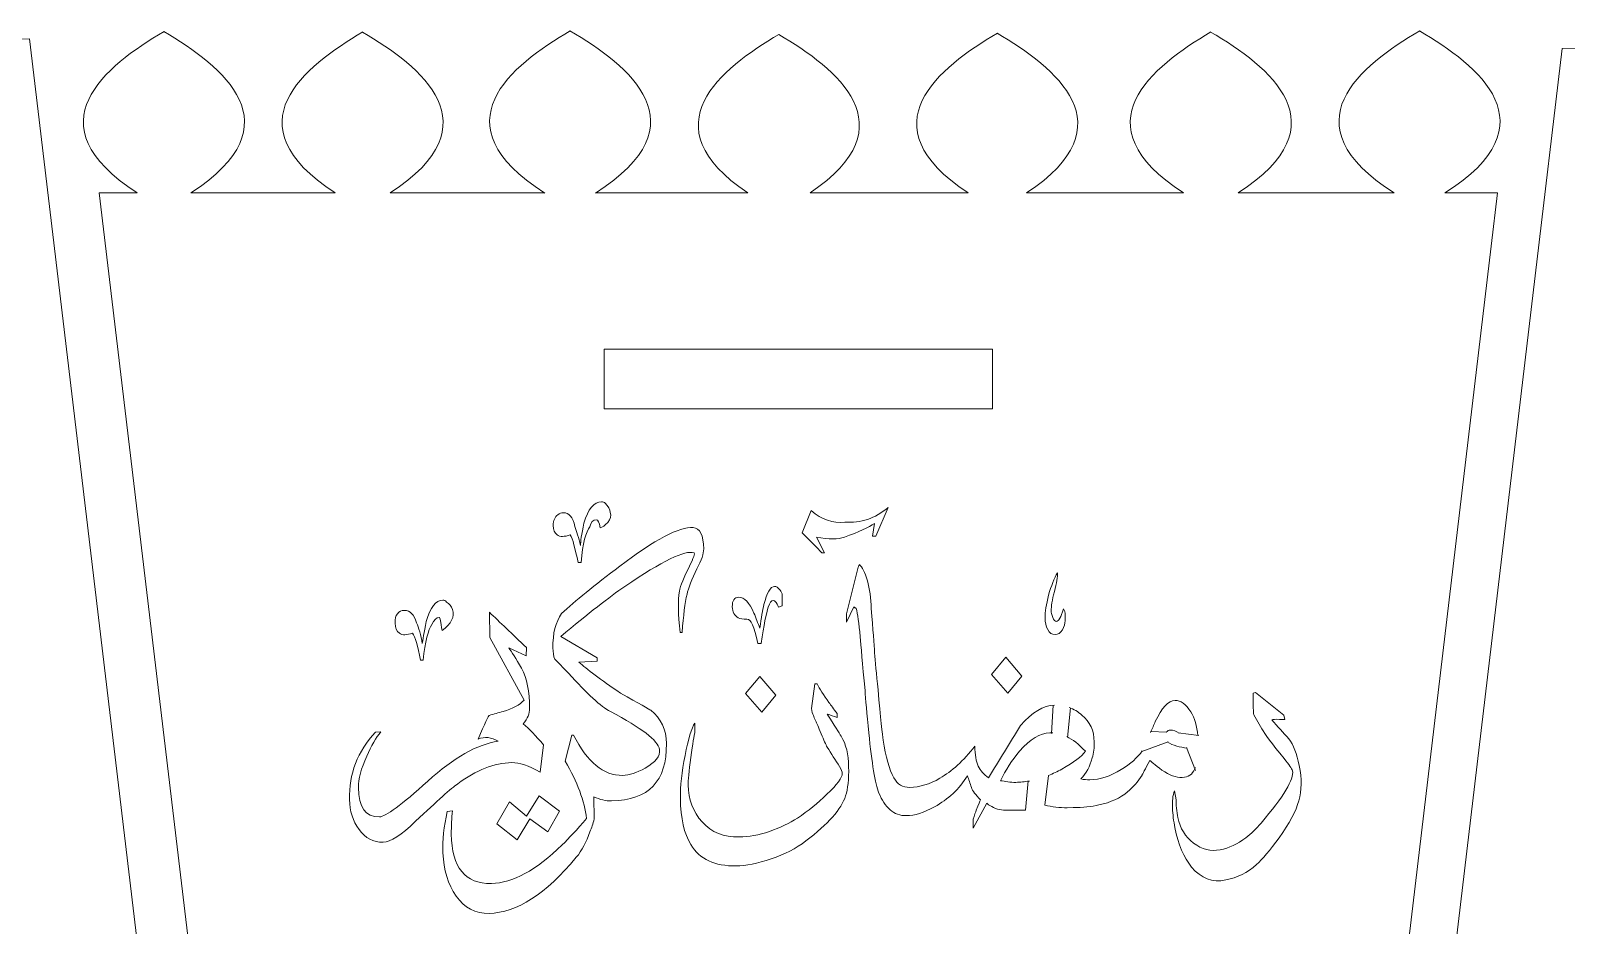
# Model space of a CAD drawing. Header units: millimetres. Extents: x -604 to -211, y 144 to 400.
# Drawn here: x -496.4 to -427, y 359.6 to 400 of the extents above; entities that cross this region are included whole.
import ezdxf

# ---------------------------------------------------------------- set-up
doc = ezdxf.new("R2010")
doc.units = ezdxf.units.MM
doc.header["$MEASUREMENT"] = 0
doc.layers.add('Layer 1', color=7, linetype='Continuous')

msp = doc.modelspace()

# ---------------------------------------------------------------- linework, layer by layer
at = {"layer": 'Layer 1', "color": 242, "lineweight": 20}
msp.add_lwpolyline([(-470.4919, 382.8824), (-452.9591, 382.8824), (-452.9591, 385.5824), (-470.4919, 385.5824), (-470.4919, 382.8824)], close=True, dxfattribs=at)
for points in [[(-533.2697, 399.5509), (-533.2697, 399.5509), (-496.4385, 399.5871), (-496.4385, 399.5871), (-496.4385, 399.5871), (-496.4385, 399.5871), (-483.256, 288.986), (-483.256, 288.986), (-483.256, 288.986), (-483.256, 288.986), (-484.9647, 288.9863), (-484.9647, 288.9863)], [(-427.2295, 399.1637), (-427.2295, 399.1637), (-390.3983, 399.1999), (-390.3983, 399.1999), (-390.3983, 399.1999), (-390.3983, 399.1999), (-377.2158, 288.5988), (-377.2158, 288.5988), (-377.2158, 288.5988), (-377.2158, 288.5988), (-378.9245, 288.5991), (-378.9245, 288.5991)], [(-443.278, 282.0771), (-443.278, 282.0771), (-480.1092, 282.0409), (-480.1092, 282.0409), (-480.1092, 282.0409), (-480.1092, 282.0409), (-493.2917, 392.642), (-493.2917, 392.642), (-493.2917, 392.642), (-493.2917, 392.642), (-491.583, 392.6417), (-491.583, 392.6417)]]:
    msp.add_open_spline(points, degree=3, knots=[0, 0, 0, 0, 0.25, 0.25, 0.25, 0.25, 0.5, 0.5, 0.5, 0.5, 1, 1, 1, 1], dxfattribs=at)
at = {"layer": 'Layer 1', "color": 242, "lineweight": 9}
for points in [[(-490.3643, 399.9273), (-493.0234, 398.3653), (-496.3799, 395.7294), (-491.583, 392.6417)], [(-490.378, 399.9239), (-487.7197, 398.3624), (-484.3647, 395.7278), (-489.1547, 392.6413)], [(-481.3939, 399.9034), (-484.0466, 398.3452), (-487.3934, 395.7182), (-482.6471, 392.6401)], [(-481.4076, 399.9), (-478.7556, 398.3422), (-475.4103, 395.7165), (-480.15, 392.6396)], [(-472.024, 399.9587), (-474.6959, 398.3892), (-478.072, 395.7355), (-473.1733, 392.6287)], [(-472.0378, 399.9553), (-469.3667, 398.3863), (-465.9921, 395.7339), (-470.8838, 392.6283)], [(-462.5994, 399.795), (-465.222, 398.2545), (-468.523, 395.6694), (-464.0116, 392.6366)], [(-462.6132, 399.7916), (-459.9914, 398.2516), (-456.6919, 395.6676), (-461.1967, 392.636)], [(-452.7365, 399.8504), (-455.3755, 398.3002), (-458.7014, 395.6924), (-454.0627, 392.6348)], [(-452.7503, 399.847), (-450.112, 398.2973), (-446.7875, 395.6906), (-451.4197, 392.6343)], [(-443.0927, 399.9058), (-445.7482, 398.3459), (-449.0991, 395.7151), (-444.3312, 392.6329)], [(-443.1064, 399.9023), (-440.4517, 398.343), (-437.1022, 395.7134), (-441.8634, 392.6324)], [(-433.668, 399.9612), (-436.3399, 398.3917), (-439.716, 395.738), (-434.8173, 392.6312)], [(-433.6818, 399.9577), (-431.0108, 398.3888), (-427.6361, 395.7364), (-432.5278, 392.6308)], [(-450.2193, 369.4937), (-450.2193, 369.4937), (-450.2866, 368.2145), (-450.2866, 368.2145)], [(-449.4418, 369.3695), (-449.4418, 369.3695), (-449.5674, 368.037), (-449.5674, 368.037)], [(-445.0871, 368.2833), (-445.0871, 368.2833), (-445.8198, 368.3116), (-445.8198, 368.3116)], [(-444.5672, 368.2387), (-444.5672, 368.2387), (-443.6415, 368.1288), (-443.6415, 368.1288)], [(-446.2186, 367.4075), (-446.2186, 367.4075), (-445.0309, 367.8353), (-445.0309, 367.8353)], [(-445.0772, 367.8403), (-444.7988, 367.6546), (-444.4974, 367.6077), (-444.1635, 367.546)], [(-444.2021, 367.5774), (-444.2021, 367.5774), (-443.7855, 366.5429), (-443.7855, 366.5429)], [(-450.4334, 366.3202), (-450.4334, 366.3202), (-450.5902, 364.9741), (-450.5902, 364.9741)], [(-451.3505, 366.0732), (-451.3505, 366.0732), (-451.474, 364.7563), (-451.474, 364.7563)]]:
    msp.add_open_spline(points, degree=3, dxfattribs=at)
at = {"layer": 'Layer 1', "color": 242, "lineweight": 20}
for points in [[(-440.3539, 288.6104), (-440.3539, 288.6104), (-427.2295, 399.1637), (-427.2295, 399.1637)], [(-489.1547, 392.6413), (-489.1547, 392.6413), (-482.6471, 392.6401), (-482.6471, 392.6401)], [(-480.15, 392.6396), (-480.15, 392.6396), (-473.1884, 392.6382), (-473.1884, 392.6382)], [(-470.8688, 392.6378), (-470.8688, 392.6378), (-464.0116, 392.6366), (-464.0116, 392.6366)], [(-461.1967, 392.636), (-461.1967, 392.636), (-454.0627, 392.6348), (-454.0627, 392.6348)], [(-451.4197, 392.6343), (-451.4197, 392.6343), (-444.3312, 392.6329), (-444.3312, 392.6329)], [(-430.1536, 392.6304), (-430.1536, 392.6304), (-443.278, 282.0771), (-443.278, 282.0771)], [(-441.8634, 392.6325), (-441.8634, 392.6325), (-434.8173, 392.6312), (-434.8173, 392.6312)], [(-432.5278, 392.6308), (-432.5278, 392.6308), (-430.1536, 392.6303), (-430.1536, 392.6303)]]:
    msp.add_open_spline(points, degree=3, dxfattribs=at)
at = {"layer": 'Layer 1', "color": 242, "lineweight": 9}
for points, knots in [([(-470.2191, 378.1989), (-470.1683, 378.047), (-470.207, 377.8984), (-470.3349, 377.7531), (-470.3349, 377.7531), (-470.4628, 377.6076), (-470.5754, 377.5246), (-470.6725, 377.5038), (-470.6725, 377.5038), (-470.7084, 377.7513), (-470.767, 377.8743), (-470.8482, 377.8729), (-470.8482, 377.8729), (-470.9943, 377.8704), (-471.0903, 377.7636), (-471.1361, 377.5529), (-471.1361, 377.5529), (-471.3281, 377.3396), (-471.4588, 376.8029), (-471.5283, 375.9428), (-471.5283, 375.9428), (-471.5283, 375.9428), (-471.6744, 375.9402), (-471.6744, 375.9402), (-471.6744, 375.9402), (-471.7971, 376.587), (-471.9164, 377.0048), (-472.0327, 377.1937), (-472.0327, 377.1937), (-472.2912, 377.0938), (-472.486, 377.0904), (-472.6173, 377.1834), (-472.6173, 377.1834), (-472.7323, 377.277), (-472.7911, 377.4191), (-472.7936, 377.61), (-472.7936, 377.61), (-472.7969, 377.8389), (-472.726, 378.0024), (-472.5811, 378.1004), (-472.5811, 378.1004), (-472.5007, 378.1591), (-472.42, 378.1891), (-472.3387, 378.1905), (-472.3387, 378.1905), (-472.0788, 378.1951), (-471.9056, 377.9881), (-471.8186, 377.5697), (-471.8186, 377.5697), (-471.7343, 377.3421), (-471.6491, 377.0573), (-471.5631, 376.7152), (-471.5631, 376.7152), (-471.5653, 376.8678), (-471.5131, 377.2028), (-471.4065, 377.72), (-471.4065, 377.72), (-471.2202, 378.3532), (-470.9566, 378.6726), (-470.6155, 378.6787), (-470.6155, 378.6787), (-470.5505, 378.6798), (-470.4934, 378.6616), (-470.4443, 378.6244), (-470.4443, 378.6244), (-470.3123, 378.474), (-470.2373, 378.3321), (-470.2191, 378.1989)], [0, 0, 0, 0, 0.0555556, 0.0555556, 0.0555556, 0.0555556, 0.1111111, 0.1111111, 0.1111111, 0.1111111, 0.1666667, 0.1666667, 0.1666667, 0.1666667, 0.2222222, 0.2222222, 0.2222222, 0.2222222, 0.2777778, 0.2777778, 0.2777778, 0.2777778, 0.3333333, 0.3333333, 0.3333333, 0.3333333, 0.3888889, 0.3888889, 0.3888889, 0.3888889, 0.4444444, 0.4444444, 0.4444444, 0.4444444, 0.5, 0.5, 0.5, 0.5, 0.5555556, 0.5555556, 0.5555556, 0.5555556, 0.6111111, 0.6111111, 0.6111111, 0.6111111, 0.6666667, 0.6666667, 0.6666667, 0.6666667, 0.7222222, 0.7222222, 0.7222222, 0.7222222, 0.7777778, 0.7777778, 0.7777778, 0.7777778, 0.8333333, 0.8333333, 0.8333333, 0.8333333, 0.8888889, 0.8888889, 0.8888889, 0.8888889, 1, 1, 1, 1]), ([(-457.6656, 378.4312), (-457.6656, 378.4312), (-458.2326, 377.1329), (-458.2326, 377.1329), (-458.2326, 377.1329), (-458.2326, 377.1329), (-458.3787, 377.1303), (-458.3787, 377.1303), (-458.3787, 377.1303), (-458.3787, 377.1303), (-458.2892, 377.7045), (-458.2892, 377.7045), (-458.2892, 377.7045), (-458.5466, 377.5282), (-458.9985, 377.32), (-459.645, 377.0797), (-459.645, 377.0797), (-459.9197, 376.9795), (-460.3421, 376.9816), (-460.9119, 377.0862), (-460.9119, 377.0862), (-460.9119, 377.0862), (-460.5369, 376.3769), (-460.5369, 376.3769), (-460.5369, 376.3769), (-460.5369, 376.3769), (-460.6586, 376.3749), (-460.6586, 376.3749), (-460.6586, 376.3749), (-460.7246, 376.45), (-461.021, 376.7502), (-461.548, 377.2755), (-461.548, 377.2755), (-461.548, 377.2755), (-461.1477, 378.2845), (-461.1477, 378.2845), (-461.1477, 378.2845), (-460.671, 377.8729), (-460.1652, 377.7005), (-459.63, 377.767), (-459.63, 377.767), (-458.9145, 377.7031), (-458.2597, 377.9245), (-457.6656, 378.4312)], [0, 0, 0, 0, 0.0833333, 0.0833333, 0.0833333, 0.0833333, 0.1666667, 0.1666667, 0.1666667, 0.1666667, 0.25, 0.25, 0.25, 0.25, 0.3333333, 0.3333333, 0.3333333, 0.3333333, 0.4166667, 0.4166667, 0.4166667, 0.4166667, 0.5, 0.5, 0.5, 0.5, 0.5833333, 0.5833333, 0.5833333, 0.5833333, 0.6666667, 0.6666667, 0.6666667, 0.6666667, 0.75, 0.75, 0.75, 0.75, 0.8333333, 0.8333333, 0.8333333, 0.8333333, 1, 1, 1, 1]), ([(-465.9992, 376.5521), (-465.9963, 376.3421), (-466.0978, 376.0445), (-466.3037, 375.6592), (-466.3037, 375.6592), (-466.5408, 375.1778), (-466.6899, 374.7935), (-466.7508, 374.5061), (-466.7508, 374.5061), (-466.843, 374.1227), (-466.9164, 373.5488), (-466.971, 372.7844), (-466.971, 372.7844), (-466.971, 372.7844), (-467.0684, 372.7827), (-467.0684, 372.7827), (-467.0684, 372.7827), (-467.1607, 373.6018), (-467.1693, 374.222), (-467.0939, 374.6432), (-467.0939, 374.6432), (-467.0485, 374.8922), (-466.8993, 375.267), (-466.6462, 375.7677), (-466.6462, 375.7677), (-466.4566, 376.1528), (-466.3863, 376.3544), (-466.4352, 376.3726), (-466.4352, 376.3726), (-466.8271, 376.5185), (-467.8679, 376.0136), (-469.5575, 374.8579), (-469.5575, 374.8579), (-470.2496, 374.3878), (-471.2137, 373.6362), (-472.4503, 372.6029), (-472.4503, 372.6029), (-472.4503, 372.6029), (-470.8046, 371.6296), (-470.8046, 371.6296), (-470.8046, 371.6296), (-470.8046, 371.6296), (-470.8026, 371.4865), (-470.8026, 371.4865), (-470.8026, 371.4865), (-470.8026, 371.4865), (-471.6304, 371.4434), (-471.6304, 371.4434), (-471.6304, 371.4434), (-471.2849, 371.1249), (-470.6614, 370.6585), (-469.7596, 370.0444), (-469.7596, 370.0444), (-468.9084, 369.563), (-468.45, 369.3037), (-468.3845, 369.2667), (-468.3845, 369.2667), (-467.9247, 368.893), (-467.6904, 368.3912), (-467.6818, 367.7616), (-467.6818, 367.7616), (-467.6584, 366.0632), (-468.4832, 365.1994), (-470.1557, 365.1702), (-470.1557, 365.1702), (-470.4156, 365.1657), (-470.6844, 365.2277), (-470.9623, 365.3565), (-470.9623, 365.3565), (-470.9623, 365.3565), (-470.9485, 364.3547), (-470.9485, 364.3547), (-470.9485, 364.3547), (-470.9943, 364.1439), (-471.0567, 363.9519), (-471.1355, 363.7788), (-471.1355, 363.7788), (-471.2917, 363.3179), (-471.4975, 362.9327), (-471.7532, 362.6228), (-471.7532, 362.6228), (-473.1272, 360.9573), (-474.4395, 360.1135), (-475.6899, 360.0918), (-475.6899, 360.0918), (-476.3069, 360.081), (-476.8018, 360.3397), (-477.1744, 360.8676), (-477.1744, 360.8676), (-477.5471, 361.3956), (-477.747, 362.0506), (-477.7739, 362.8328), (-477.7739, 362.8328), (-477.7978, 363.3858), (-477.7332, 364.0073), (-477.5802, 364.6971), (-477.5802, 364.6971), (-477.5802, 364.6971), (-477.337, 364.73), (-477.337, 364.73), (-477.337, 364.73), (-477.381, 364.3857), (-477.4005, 364.0322), (-477.3955, 363.6696), (-477.3955, 363.6696), (-477.375, 362.1621), (-476.7719, 361.4186), (-475.5865, 361.4392), (-475.5865, 361.4392), (-474.6284, 361.4559), (-473.5644, 362.0376), (-472.3944, 363.1842), (-472.3944, 363.1842), (-472.0897, 363.4758), (-471.7216, 363.8736), (-471.29, 364.3774), (-471.29, 364.3774), (-471.3818, 365.1583), (-471.7023, 366.0213), (-472.2513, 366.966), (-472.2513, 366.966), (-472.2513, 366.966), (-471.9507, 368.1451), (-471.9507, 368.1451), (-471.9507, 368.1451), (-471.9507, 368.1451), (-471.8776, 368.1464), (-471.8776, 368.1464), (-471.8776, 368.1464), (-471.2597, 366.9166), (-470.5206, 366.309), (-469.6598, 366.3241), (-469.6598, 366.3241), (-469.3676, 366.3292), (-469.028, 366.4401), (-468.641, 366.6567), (-468.641, 366.6567), (-468.1736, 366.913), (-467.9582, 367.1936), (-467.9948, 367.4984), (-467.9948, 367.4984), (-468.0654, 367.8979), (-468.8041, 368.4673), (-470.2109, 369.2062), (-470.2109, 369.2062), (-470.6363, 369.4279), (-471.2697, 370.0085), (-472.1108, 370.9482), (-472.1108, 370.9482), (-472.1108, 370.9482), (-472.7284, 371.5674), (-472.7284, 371.5674), (-472.7284, 371.5674), (-472.7792, 371.7191), (-472.8059, 371.8905), (-472.8086, 372.0813), (-472.8086, 372.0813), (-472.8174, 372.7302), (-472.6865, 373.2477), (-472.4158, 373.6342), (-472.4158, 373.6342), (-471.8063, 374.1984), (-470.9307, 374.9104), (-469.7894, 375.7702), (-469.7894, 375.7702), (-468.1978, 376.9812), (-467.0932, 377.5637), (-466.4754, 377.5171), (-466.4754, 377.5171), (-466.1665, 377.5034), (-466.0078, 377.1818), (-465.9992, 376.5521)], [0, 0, 0, 0, 0.0227273, 0.0227273, 0.0227273, 0.0227273, 0.0454545, 0.0454545, 0.0454545, 0.0454545, 0.0681818, 0.0681818, 0.0681818, 0.0681818, 0.0909091, 0.0909091, 0.0909091, 0.0909091, 0.1136364, 0.1136364, 0.1136364, 0.1136364, 0.1363636, 0.1363636, 0.1363636, 0.1363636, 0.1590909, 0.1590909, 0.1590909, 0.1590909, 0.1818182, 0.1818182, 0.1818182, 0.1818182, 0.2045455, 0.2045455, 0.2045455, 0.2045455, 0.2272727, 0.2272727, 0.2272727, 0.2272727, 0.25, 0.25, 0.25, 0.25, 0.2727273, 0.2727273, 0.2727273, 0.2727273, 0.2954545, 0.2954545, 0.2954545, 0.2954545, 0.3181818, 0.3181818, 0.3181818, 0.3181818, 0.3409091, 0.3409091, 0.3409091, 0.3409091, 0.3636364, 0.3636364, 0.3636364, 0.3636364, 0.3863636, 0.3863636, 0.3863636, 0.3863636, 0.4090909, 0.4090909, 0.4090909, 0.4090909, 0.4318182, 0.4318182, 0.4318182, 0.4318182, 0.4545455, 0.4545455, 0.4545455, 0.4545455, 0.4772727, 0.4772727, 0.4772727, 0.4772727, 0.5, 0.5, 0.5, 0.5, 0.5227273, 0.5227273, 0.5227273, 0.5227273, 0.5454545, 0.5454545, 0.5454545, 0.5454545, 0.5681818, 0.5681818, 0.5681818, 0.5681818, 0.5909091, 0.5909091, 0.5909091, 0.5909091, 0.6136364, 0.6136364, 0.6136364, 0.6136364, 0.6363636, 0.6363636, 0.6363636, 0.6363636, 0.6590909, 0.6590909, 0.6590909, 0.6590909, 0.6818182, 0.6818182, 0.6818182, 0.6818182, 0.7045455, 0.7045455, 0.7045455, 0.7045455, 0.7272727, 0.7272727, 0.7272727, 0.7272727, 0.75, 0.75, 0.75, 0.75, 0.7727273, 0.7727273, 0.7727273, 0.7727273, 0.7954545, 0.7954545, 0.7954545, 0.7954545, 0.8181818, 0.8181818, 0.8181818, 0.8181818, 0.8409091, 0.8409091, 0.8409091, 0.8409091, 0.8636364, 0.8636364, 0.8636364, 0.8636364, 0.8863636, 0.8863636, 0.8863636, 0.8863636, 0.9090909, 0.9090909, 0.9090909, 0.9090909, 0.9318182, 0.9318182, 0.9318182, 0.9318182, 0.9545455, 0.9545455, 0.9545455, 0.9545455, 1, 1, 1, 1]), ([(-451.474, 364.7563), (-451.474, 364.7563), (-452.3609, 364.7556), (-452.3609, 364.7556), (-452.3609, 364.7556), (-452.6172, 364.7512), (-452.8535, 364.8212), (-453.078, 364.9604), (-453.078, 364.9604), (-453.112, 364.9795), (-453.1587, 365.0133), (-453.2142, 365.0618), (-453.2142, 365.0618), (-453.2142, 365.0618), (-453.829, 363.9347), (-453.829, 363.9347), (-453.829, 363.9347), (-453.829, 363.9347), (-453.8346, 364.3397), (-453.8346, 364.3397), (-453.8346, 364.3397), (-453.7699, 364.5236), (-453.7214, 364.6627), (-453.693, 364.7472), (-453.693, 364.7472), (-453.5875, 365.0206), (-453.5266, 365.1748), (-453.502, 365.2148), (-453.502, 365.2148), (-453.7194, 365.4432), (-453.8565, 365.6284), (-453.913, 365.7706), (-453.913, 365.7706), (-453.9746, 365.9721), (-454.0317, 366.149), (-454.0843, 366.3061), (-454.0843, 366.3061), (-454.4586, 365.7068), (-454.9566, 365.2437), (-455.5782, 364.902), (-455.5782, 364.902), (-456.0579, 364.6418), (-456.4807, 364.5108), (-456.842, 364.5045), (-456.842, 364.5045), (-457.1278, 364.4996), (-457.3769, 364.5891), (-457.5812, 364.7732), (-457.5812, 364.7732), (-457.7897, 364.9574), (-457.9571, 365.2112), (-458.0875, 365.525), (-458.0875, 365.525), (-458.2574, 365.9567), (-458.4085, 366.8629), (-458.5408, 368.2386), (-458.5408, 368.2386), (-458.6286, 369.1311), (-458.6879, 369.7722), (-458.7141, 370.1569), (-458.7141, 370.1569), (-458.8319, 371.3847), (-458.9018, 372.1935), (-458.9323, 372.588), (-458.9323, 372.588), (-458.9911, 373.1945), (-459.0516, 373.6232), (-459.1097, 373.8692), (-459.1097, 373.8692), (-459.1267, 373.8887), (-459.1479, 373.8982), (-459.1689, 373.8978), (-459.1689, 373.8978), (-459.1858, 373.8975), (-459.2069, 373.9119), (-459.2242, 373.9413), (-459.2242, 373.9413), (-459.2242, 373.9413), (-459.5465, 373.2392), (-459.5465, 373.2392), (-459.5465, 373.2392), (-459.5465, 373.2392), (-459.5517, 373.6195), (-459.5517, 373.6195), (-459.5517, 373.6195), (-459.5517, 373.6195), (-459.0257, 375.7229), (-459.0257, 375.7229), (-459.0257, 375.7229), (-459.0177, 375.7527), (-459.0097, 375.7774), (-458.9973, 375.7974), (-458.9973, 375.7974), (-458.985, 375.8174), (-458.9726, 375.8324), (-458.9644, 375.8424), (-458.9644, 375.8424), (-458.841, 375.736), (-458.7242, 375.4959), (-458.6098, 375.1177), (-458.6098, 375.1177), (-458.4996, 374.7393), (-458.4391, 374.3155), (-458.4327, 373.8562), (-458.4327, 373.8562), (-458.3565, 372.8994), (-458.3013, 372.2336), (-458.2793, 371.8585), (-458.2793, 371.8585), (-458.2532, 371.4837), (-458.1992, 370.9264), (-458.1261, 370.1819), (-458.1261, 370.1819), (-458.0078, 368.9147), (-457.9344, 368.1554), (-457.8974, 367.9139), (-457.8974, 367.9139), (-457.7861, 367.1553), (-457.6229, 366.59), (-457.4077, 366.2184), (-457.4077, 366.2184), (-457.2522, 365.9198), (-457.0149, 365.7758), (-456.6872, 365.7816), (-456.6872, 365.7816), (-456.2418, 365.7893), (-455.794, 365.9255), (-455.3352, 366.1953), (-455.3352, 366.1953), (-454.7974, 366.5061), (-454.2701, 366.9844), (-453.7537, 367.6405), (-453.7537, 367.6405), (-453.7485, 367.2552), (-453.6981, 366.9549), (-453.6028, 366.7442), (-453.6028, 366.7442), (-453.5033, 366.5385), (-453.3536, 366.3583), (-453.1459, 366.2187), (-453.1459, 366.2187), (-452.6647, 366.9976), (-452.1797, 367.7863), (-451.6861, 368.5755), (-451.6861, 368.5755), (-451.169, 369.1821), (-450.6604, 369.4873), (-450.1603, 369.4961)], [0, 0, 0, 0, 0.0263158, 0.0263158, 0.0263158, 0.0263158, 0.0526316, 0.0526316, 0.0526316, 0.0526316, 0.0789474, 0.0789474, 0.0789474, 0.0789474, 0.1052632, 0.1052632, 0.1052632, 0.1052632, 0.1315789, 0.1315789, 0.1315789, 0.1315789, 0.1578947, 0.1578947, 0.1578947, 0.1578947, 0.1842105, 0.1842105, 0.1842105, 0.1842105, 0.2105263, 0.2105263, 0.2105263, 0.2105263, 0.2368421, 0.2368421, 0.2368421, 0.2368421, 0.2631579, 0.2631579, 0.2631579, 0.2631579, 0.2894737, 0.2894737, 0.2894737, 0.2894737, 0.3157895, 0.3157895, 0.3157895, 0.3157895, 0.3421053, 0.3421053, 0.3421053, 0.3421053, 0.3684211, 0.3684211, 0.3684211, 0.3684211, 0.3947368, 0.3947368, 0.3947368, 0.3947368, 0.4210526, 0.4210526, 0.4210526, 0.4210526, 0.4473684, 0.4473684, 0.4473684, 0.4473684, 0.4736842, 0.4736842, 0.4736842, 0.4736842, 0.5, 0.5, 0.5, 0.5, 0.5263158, 0.5263158, 0.5263158, 0.5263158, 0.5526316, 0.5526316, 0.5526316, 0.5526316, 0.5789474, 0.5789474, 0.5789474, 0.5789474, 0.6052632, 0.6052632, 0.6052632, 0.6052632, 0.6315789, 0.6315789, 0.6315789, 0.6315789, 0.6578947, 0.6578947, 0.6578947, 0.6578947, 0.6842105, 0.6842105, 0.6842105, 0.6842105, 0.7105263, 0.7105263, 0.7105263, 0.7105263, 0.7368421, 0.7368421, 0.7368421, 0.7368421, 0.7631579, 0.7631579, 0.7631579, 0.7631579, 0.7894737, 0.7894737, 0.7894737, 0.7894737, 0.8157895, 0.8157895, 0.8157895, 0.8157895, 0.8421053, 0.8421053, 0.8421053, 0.8421053, 0.8684211, 0.8684211, 0.8684211, 0.8684211, 0.8947368, 0.8947368, 0.8947368, 0.8947368, 0.9210526, 0.9210526, 0.9210526, 0.9210526, 0.9473684, 0.9473684, 0.9473684, 0.9473684, 1, 1, 1, 1]), ([(-449.6831, 373.3124), (-449.6812, 373.1791), (-449.7214, 373.0402), (-449.7993, 372.8955), (-449.7993, 372.8955), (-449.8813, 372.7558), (-449.9897, 372.6847), (-450.1326, 372.6822), (-450.1326, 372.6822), (-450.2713, 372.6798), (-450.3816, 372.757), (-450.4593, 372.9087), (-450.4593, 372.9087), (-450.5412, 373.0604), (-450.5813, 373.2326), (-450.5841, 373.4252), (-450.5841, 373.4252), (-450.5879, 373.7066), (-450.5339, 374.0533), (-450.4219, 374.4701), (-450.4219, 374.4701), (-450.3056, 374.887), (-450.1758, 375.2252), (-450.0196, 375.4749), (-450.0196, 375.4749), (-450.0171, 375.3021), (-450.0678, 375.0197), (-450.1633, 374.6278), (-450.1633, 374.6278), (-450.259, 374.2359), (-450.3097, 373.9485), (-450.307, 373.7659), (-450.307, 373.7659), (-450.3061, 373.6869), (-450.2795, 373.5886), (-450.2356, 373.4608), (-450.2356, 373.4608), (-450.1878, 373.3382), (-450.1365, 373.2749), (-450.0776, 373.276), (-450.0776, 373.276), (-449.9727, 373.2778), (-449.8618, 373.4674), (-449.7535, 373.8446), (-449.7535, 373.8446), (-449.7022, 373.7814), (-449.6755, 373.6781), (-449.6738, 373.5447), (-449.6738, 373.5447), (-449.6805, 373.436), (-449.6839, 373.3619), (-449.6831, 373.3124)], [0, 0, 0, 0, 0.0714286, 0.0714286, 0.0714286, 0.0714286, 0.1428571, 0.1428571, 0.1428571, 0.1428571, 0.2142857, 0.2142857, 0.2142857, 0.2142857, 0.2857143, 0.2857143, 0.2857143, 0.2857143, 0.3571429, 0.3571429, 0.3571429, 0.3571429, 0.4285714, 0.4285714, 0.4285714, 0.4285714, 0.5, 0.5, 0.5, 0.5, 0.5714286, 0.5714286, 0.5714286, 0.5714286, 0.6428571, 0.6428571, 0.6428571, 0.6428571, 0.7142857, 0.7142857, 0.7142857, 0.7142857, 0.7857143, 0.7857143, 0.7857143, 0.7857143, 0.8571429, 0.8571429, 0.8571429, 0.8571429, 1, 1, 1, 1]), ([(-462.4558, 373.9841), (-462.5102, 373.9634), (-462.5646, 373.9427), (-462.6148, 373.9221), (-462.6148, 373.9221), (-462.6448, 373.9709), (-462.6707, 374.0199), (-462.6881, 374.064), (-462.6881, 374.064), (-462.74, 374.1718), (-462.7954, 374.2252), (-462.85, 374.2241), (-462.85, 374.2241), (-462.9425, 374.2225), (-463.0167, 374.1225), (-463.0813, 373.9289), (-463.0813, 373.9289), (-463.174, 373.6455), (-463.2843, 373.1003), (-463.4034, 372.2883), (-463.4034, 372.2883), (-463.4034, 372.2883), (-463.5506, 372.2857), (-463.5506, 372.2857), (-463.5506, 372.2857), (-463.7081, 373.0436), (-463.8727, 373.4063), (-464.0447, 373.3785), (-464.0447, 373.3785), (-464.2169, 373.3755), (-464.3517, 373.3929), (-464.4405, 373.4407), (-464.4405, 373.4407), (-464.6143, 373.5365), (-464.7048, 373.7029), (-464.7081, 373.9448), (-464.7081, 373.9448), (-464.712, 374.2214), (-464.613, 374.3663), (-464.4155, 374.3697), (-464.4155, 374.3697), (-464.1634, 374.3742), (-463.9331, 374.1362), (-463.7291, 373.6557), (-463.7291, 373.6557), (-463.6461, 373.425), (-463.5546, 373.1994), (-463.4634, 372.9787), (-463.4634, 372.9787), (-463.4025, 373.4441), (-463.3401, 373.8006), (-463.2805, 374.0388), (-463.2805, 374.0388), (-463.1491, 374.5844), (-462.9889, 374.8539), (-462.7999, 374.8573), (-462.7999, 374.8573), (-462.7243, 374.8586), (-462.6521, 374.8154), (-462.5753, 374.7179), (-462.5753, 374.7179), (-462.541, 374.6791), (-462.4982, 374.6156), (-462.4506, 374.5176), (-462.4506, 374.5176), (-462.4506, 374.5176), (-462.4558, 373.9841), (-462.4558, 373.9841)], [0, 0, 0, 0, 0.0555556, 0.0555556, 0.0555556, 0.0555556, 0.1111111, 0.1111111, 0.1111111, 0.1111111, 0.1666667, 0.1666667, 0.1666667, 0.1666667, 0.2222222, 0.2222222, 0.2222222, 0.2222222, 0.2777778, 0.2777778, 0.2777778, 0.2777778, 0.3333333, 0.3333333, 0.3333333, 0.3333333, 0.3888889, 0.3888889, 0.3888889, 0.3888889, 0.4444444, 0.4444444, 0.4444444, 0.4444444, 0.5, 0.5, 0.5, 0.5, 0.5555556, 0.5555556, 0.5555556, 0.5555556, 0.6111111, 0.6111111, 0.6111111, 0.6111111, 0.6666667, 0.6666667, 0.6666667, 0.6666667, 0.7222222, 0.7222222, 0.7222222, 0.7222222, 0.7777778, 0.7777778, 0.7777778, 0.7777778, 0.8333333, 0.8333333, 0.8333333, 0.8333333, 0.8888889, 0.8888889, 0.8888889, 0.8888889, 1, 1, 1, 1]), ([(-477.3386, 373.8151), (-477.2367, 373.4924), (-477.3948, 373.1747), (-477.8129, 372.8619), (-477.8129, 372.8619), (-477.8671, 373.2619), (-477.9104, 373.4616), (-477.9429, 373.461), (-477.9429, 373.461), (-478.0566, 373.459), (-478.1688, 373.352), (-478.2795, 373.1401), (-478.2795, 373.1401), (-478.4389, 372.9083), (-478.5695, 372.3716), (-478.6717, 371.53), (-478.6717, 371.53), (-478.6717, 371.53), (-478.7935, 371.5278), (-478.7935, 371.5278), (-478.7935, 371.5278), (-478.9161, 372.1747), (-479.0353, 372.583), (-479.1514, 372.7527), (-479.1514, 372.7527), (-479.4099, 372.6528), (-479.6048, 372.6494), (-479.7359, 372.7425), (-479.7359, 372.7425), (-479.8671, 372.8357), (-479.9343, 372.9872), (-479.9371, 373.1972), (-479.9371, 373.1972), (-479.9423, 373.5788), (-479.7988, 373.7721), (-479.5066, 373.7773), (-479.5066, 373.7773), (-479.263, 373.7816), (-479.0817, 373.5937), (-478.9628, 373.2141), (-478.9628, 373.2141), (-478.8623, 372.9868), (-478.7767, 372.6734), (-478.7062, 372.2737), (-478.7062, 372.2737), (-478.6921, 372.4267), (-478.6318, 372.7617), (-478.5252, 373.279), (-478.5252, 373.279), (-478.3388, 373.9122), (-478.0915, 374.2314), (-477.7829, 374.2368), (-477.7829, 374.2368), (-477.7179, 374.238), (-477.6608, 374.2103), (-477.6112, 374.154), (-477.6112, 374.154), (-477.4804, 374.0798), (-477.3895, 373.9669), (-477.3386, 373.8151)], [0, 0, 0, 0, 0.0625, 0.0625, 0.0625, 0.0625, 0.125, 0.125, 0.125, 0.125, 0.1875, 0.1875, 0.1875, 0.1875, 0.25, 0.25, 0.25, 0.25, 0.3125, 0.3125, 0.3125, 0.3125, 0.375, 0.375, 0.375, 0.375, 0.4375, 0.4375, 0.4375, 0.4375, 0.5, 0.5, 0.5, 0.5, 0.5625, 0.5625, 0.5625, 0.5625, 0.625, 0.625, 0.625, 0.625, 0.6875, 0.6875, 0.6875, 0.6875, 0.75, 0.75, 0.75, 0.75, 0.8125, 0.8125, 0.8125, 0.8125, 0.875, 0.875, 0.875, 0.875, 1, 1, 1, 1]), ([(-473.2309, 367.6999), (-473.2309, 367.6999), (-473.3845, 366.466), (-473.3845, 366.466), (-473.3845, 366.466), (-473.9085, 366.7624), (-474.3327, 366.9076), (-474.6575, 366.9019), (-474.6575, 366.9019), (-475.4531, 366.888), (-476.2691, 366.5684), (-477.1052, 365.943), (-477.1052, 365.943), (-477.3948, 365.747), (-478.0287, 365.1825), (-479.0068, 364.2492), (-479.0068, 364.2492), (-479.6478, 363.6272), (-480.1389, 363.3132), (-480.48, 363.3074), (-480.48, 363.3074), (-480.9184, 363.2997), (-481.2783, 363.4891), (-481.5598, 363.8754), (-481.5598, 363.8754), (-481.8412, 364.2619), (-481.9855, 364.7127), (-481.9924, 365.2278), (-481.9924, 365.2278), (-482.0247, 366.3917), (-481.6326, 367.4101), (-480.8161, 368.2834), (-480.8161, 368.2834), (-480.8161, 368.2834), (-480.5725, 368.2877), (-480.5725, 368.2877), (-480.5725, 368.2877), (-480.7965, 368.0355), (-481.0107, 367.6691), (-481.2153, 367.1884), (-481.2153, 367.1884), (-481.4675, 366.6305), (-481.5911, 366.1607), (-481.5858, 365.779), (-481.5858, 365.779), (-481.5898, 364.8818), (-481.2751, 364.4388), (-480.6417, 364.4498), (-480.6417, 364.4498), (-480.3658, 364.4547), (-479.6381, 364.9921), (-478.459, 366.0625), (-478.459, 366.0625), (-477.2798, 367.133), (-476.22, 367.7336), (-475.2798, 367.8646), (-475.2798, 367.8646), (-475.5909, 368.05), (-475.8918, 368.0829), (-476.1825, 367.9633), (-476.1825, 367.9633), (-475.8837, 368.6748), (-475.7181, 369.0308), (-475.6856, 369.0313), (-475.6856, 369.0313), (-475.4753, 369.0923), (-475.265, 369.1532), (-475.0546, 369.2141), (-475.0546, 369.2141), (-474.6177, 369.3362), (-474.3033, 369.504), (-474.1113, 369.7173), (-474.1113, 369.7173), (-474.1113, 369.7173), (-475.6608, 372.5534), (-475.6608, 372.5534), (-475.6608, 372.5534), (-475.6608, 372.5534), (-475.6764, 373.6984), (-475.6764, 373.6984), (-475.6764, 373.6984), (-475.2155, 373.2484), (-474.6559, 372.7141), (-473.9977, 372.0957), (-473.9977, 372.0957), (-473.9977, 372.0957), (-474.017, 371.7231), (-474.017, 371.7231), (-474.017, 371.7231), (-474.017, 371.7231), (-474.8015, 372.0816), (-474.8015, 372.0816), (-474.8015, 372.0816), (-474.6693, 371.9122), (-474.4783, 371.6053), (-474.2285, 371.1611), (-474.2285, 371.1611), (-473.9789, 370.7169), (-473.8569, 370.1131), (-473.8627, 369.3494), (-473.8627, 369.3494), (-473.8595, 369.1205), (-473.9539, 368.8898), (-474.1456, 368.6573), (-474.1456, 368.6573), (-473.8827, 368.4329), (-473.5778, 368.1137), (-473.2309, 367.6999)], [0, 0, 0, 0, 0.0357143, 0.0357143, 0.0357143, 0.0357143, 0.0714286, 0.0714286, 0.0714286, 0.0714286, 0.1071429, 0.1071429, 0.1071429, 0.1071429, 0.1428571, 0.1428571, 0.1428571, 0.1428571, 0.1785714, 0.1785714, 0.1785714, 0.1785714, 0.2142857, 0.2142857, 0.2142857, 0.2142857, 0.25, 0.25, 0.25, 0.25, 0.2857143, 0.2857143, 0.2857143, 0.2857143, 0.3214286, 0.3214286, 0.3214286, 0.3214286, 0.3571429, 0.3571429, 0.3571429, 0.3571429, 0.3928571, 0.3928571, 0.3928571, 0.3928571, 0.4285714, 0.4285714, 0.4285714, 0.4285714, 0.4642857, 0.4642857, 0.4642857, 0.4642857, 0.5, 0.5, 0.5, 0.5, 0.5357143, 0.5357143, 0.5357143, 0.5357143, 0.5714286, 0.5714286, 0.5714286, 0.5714286, 0.6071429, 0.6071429, 0.6071429, 0.6071429, 0.6428571, 0.6428571, 0.6428571, 0.6428571, 0.6785714, 0.6785714, 0.6785714, 0.6785714, 0.7142857, 0.7142857, 0.7142857, 0.7142857, 0.75, 0.75, 0.75, 0.75, 0.7857143, 0.7857143, 0.7857143, 0.7857143, 0.8214286, 0.8214286, 0.8214286, 0.8214286, 0.8571429, 0.8571429, 0.8571429, 0.8571429, 0.8928571, 0.8928571, 0.8928571, 0.8928571, 0.9285714, 0.9285714, 0.9285714, 0.9285714, 1, 1, 1, 1]), ([(-451.6325, 370.8039), (-451.6325, 370.8039), (-452.261, 370.0422), (-452.261, 370.0422), (-452.261, 370.0422), (-452.261, 370.0422), (-452.9996, 370.8789), (-452.9996, 370.8789), (-452.9996, 370.8789), (-452.9996, 370.8789), (-452.3587, 371.6606), (-452.3587, 371.6606), (-452.3587, 371.6606), (-452.3587, 371.6606), (-451.6325, 370.8039), (-451.6325, 370.8039)], [0, 0, 0, 0, 0.2, 0.2, 0.2, 0.2, 0.4, 0.4, 0.4, 0.4, 0.6, 0.6, 0.6, 0.6, 1, 1, 1, 1]), ([(-459.453, 366.7104), (-459.4453, 366.1474), (-459.4897, 365.7119), (-459.5906, 365.404), (-459.5906, 365.404), (-459.6871, 365.0911), (-459.8845, 364.7716), (-460.1867, 364.4403), (-460.1867, 364.4403), (-460.4848, 364.1042), (-460.8876, 363.7465), (-461.3908, 363.3624), (-461.3908, 363.3624), (-461.8191, 363.0239), (-462.3408, 362.758), (-462.9559, 362.5497), (-462.9559, 362.5497), (-463.5666, 362.3464), (-464.0948, 362.2433), (-464.5403, 362.2356), (-464.5403, 362.2356), (-465.4983, 362.2188), (-466.1794, 362.538), (-466.5834, 363.1977), (-466.5834, 363.1977), (-466.8843, 363.6864), (-467.041, 364.3801), (-467.0534, 365.2886), (-467.0534, 365.2886), (-467.0608, 365.8268), (-466.9899, 366.4751), (-466.8404, 367.2235), (-466.8404, 367.2235), (-466.6909, 367.9721), (-466.5462, 368.4586), (-466.3981, 368.6834), (-466.3981, 368.6834), (-466.3981, 368.6834), (-466.3921, 368.2488), (-466.3921, 368.2488), (-466.3921, 368.2488), (-466.4328, 368.1444), (-466.4947, 367.7729), (-466.5828, 367.1342), (-466.5828, 367.1342), (-466.6665, 366.4956), (-466.707, 366.0799), (-466.7044, 365.8874), (-466.7044, 365.8874), (-466.6956, 365.2406), (-466.4862, 364.6861), (-466.0679, 364.2192), (-466.0679, 364.2192), (-465.6496, 363.7523), (-465.0959, 363.5299), (-464.3942, 363.542), (-464.3942, 363.542), (-463.9698, 363.5495), (-463.5128, 363.6315), (-463.0275, 363.793), (-463.0275, 363.793), (-462.5423, 363.9597), (-462.1205, 364.1596), (-461.7623, 364.398), (-461.7623, 364.398), (-461.2876, 364.7125), (-460.8468, 365.0708), (-460.4321, 365.4733), (-460.4321, 365.4733), (-459.9716, 365.9159), (-459.7404, 366.2262), (-459.7428, 366.3991), (-459.7428, 366.3991), (-459.744, 366.4879), (-459.7832, 366.591), (-459.8606, 366.718), (-459.8606, 366.718), (-460.0537, 367.0109), (-460.2429, 367.309), (-460.4233, 367.6021), (-460.4233, 367.6021), (-460.4837, 367.7099), (-460.5748, 367.9108), (-460.6965, 368.2049), (-460.6965, 368.2049), (-460.8224, 368.5041), (-460.9007, 368.6953), (-460.9355, 368.7787), (-460.9355, 368.7787), (-460.9917, 368.8962), (-461.0307, 368.9745), (-461.0481, 369.0236), (-461.0481, 369.0236), (-461.0913, 369.1117), (-461.118, 369.215), (-461.1282, 369.3433), (-461.1282, 369.3433), (-461.1282, 369.3433), (-460.9837, 370.4571), (-460.9837, 370.4571), (-460.9837, 370.4571), (-460.9837, 370.4571), (-460.8828, 370.4589), (-460.8828, 370.4589), (-460.8828, 370.4589), (-460.7663, 370.2386), (-460.586, 369.9603), (-460.3417, 369.6138), (-460.3417, 369.6138), (-460.2601, 369.4918), (-460.1359, 369.326), (-459.9776, 369.1163), (-459.9776, 369.1163), (-459.9776, 369.1163), (-459.9753, 368.9436), (-459.9753, 368.9436), (-459.9753, 368.9436), (-460.1229, 368.9854), (-460.2707, 369.0371), (-460.4228, 369.0938), (-460.4228, 369.0938), (-460.0921, 368.5761), (-459.8858, 368.2438), (-459.7913, 368.0923), (-459.7913, 368.0923), (-459.572, 367.7305), (-459.4606, 367.2684), (-459.453, 366.7104)], [0, 0, 0, 0, 0.030303, 0.030303, 0.030303, 0.030303, 0.0606061, 0.0606061, 0.0606061, 0.0606061, 0.0909091, 0.0909091, 0.0909091, 0.0909091, 0.1212121, 0.1212121, 0.1212121, 0.1212121, 0.1515152, 0.1515152, 0.1515152, 0.1515152, 0.1818182, 0.1818182, 0.1818182, 0.1818182, 0.2121212, 0.2121212, 0.2121212, 0.2121212, 0.2424242, 0.2424242, 0.2424242, 0.2424242, 0.2727273, 0.2727273, 0.2727273, 0.2727273, 0.3030303, 0.3030303, 0.3030303, 0.3030303, 0.3333333, 0.3333333, 0.3333333, 0.3333333, 0.3636364, 0.3636364, 0.3636364, 0.3636364, 0.3939394, 0.3939394, 0.3939394, 0.3939394, 0.4242424, 0.4242424, 0.4242424, 0.4242424, 0.4545455, 0.4545455, 0.4545455, 0.4545455, 0.4848485, 0.4848485, 0.4848485, 0.4848485, 0.5151515, 0.5151515, 0.5151515, 0.5151515, 0.5454545, 0.5454545, 0.5454545, 0.5454545, 0.5757576, 0.5757576, 0.5757576, 0.5757576, 0.6060606, 0.6060606, 0.6060606, 0.6060606, 0.6363636, 0.6363636, 0.6363636, 0.6363636, 0.6666667, 0.6666667, 0.6666667, 0.6666667, 0.6969697, 0.6969697, 0.6969697, 0.6969697, 0.7272727, 0.7272727, 0.7272727, 0.7272727, 0.7575758, 0.7575758, 0.7575758, 0.7575758, 0.7878788, 0.7878788, 0.7878788, 0.7878788, 0.8181818, 0.8181818, 0.8181818, 0.8181818, 0.8484848, 0.8484848, 0.8484848, 0.8484848, 0.8787879, 0.8787879, 0.8787879, 0.8787879, 0.9090909, 0.9090909, 0.9090909, 0.9090909, 0.9393939, 0.9393939, 0.9393939, 0.9393939, 1, 1, 1, 1]), ([(-462.7398, 369.9436), (-462.7398, 369.9436), (-463.3723, 369.1819), (-463.3723, 369.1819), (-463.3723, 369.1819), (-463.3723, 369.1819), (-464.1068, 370.0236), (-464.1068, 370.0236), (-464.1068, 370.0236), (-464.1068, 370.0236), (-463.4657, 370.7854), (-463.4657, 370.7854), (-463.4657, 370.7854), (-463.4657, 370.7854), (-462.7398, 369.9436), (-462.7398, 369.9436)], [0, 0, 0, 0, 0.2, 0.2, 0.2, 0.2, 0.4, 0.4, 0.4, 0.4, 0.6, 0.6, 0.6, 0.6, 1, 1, 1, 1]), ([(-445.8249, 368.2671), (-445.7441, 368.4489), (-445.6714, 368.6102), (-445.6068, 368.7507), (-445.6068, 368.7507), (-445.3212, 369.3829), (-445.023, 369.7042), (-444.7079, 369.7096), (-444.7079, 369.7096), (-444.4557, 369.714), (-444.2222, 369.5453), (-444.0073, 369.1983), (-444.0073, 369.1983), (-443.8303, 368.9164), (-443.7234, 368.5561), (-443.687, 368.12)], [0, 0, 0, 0, 0.2, 0.2, 0.2, 0.2, 0.4, 0.4, 0.4, 0.4, 0.6, 0.6, 0.6, 0.6, 1, 1, 1, 1]), ([(-439.1069, 366.7744), (-438.986, 366.169), (-438.9917, 365.6388), (-439.1227, 365.1787), (-439.1227, 365.1787), (-439.2495, 364.7195), (-439.5492, 364.1596), (-440.0102, 363.5064), (-440.0102, 363.5064), (-440.4239, 362.9383), (-440.7678, 362.5358), (-441.0368, 362.2945), (-441.0368, 362.2945), (-441.4449, 361.9343), (-441.9048, 361.7047), (-442.4196, 361.5999), (-442.4196, 361.5999), (-443.0291, 361.4759), (-443.5432, 361.6685), (-443.9671, 362.1821), (-443.9671, 362.1821), (-444.3191, 362.6144), (-444.5704, 363.2083), (-444.7212, 363.9639), (-444.7212, 363.9639), (-444.7802, 364.2592), (-444.8177, 364.5539), (-444.8314, 364.8586), (-444.8314, 364.8586), (-444.8482, 365.1576), (-444.8182, 365.4157), (-444.7406, 365.628), (-444.7406, 365.628), (-444.7406, 365.628), (-444.6585, 365.2163), (-444.6585, 365.2163), (-444.6585, 365.2163), (-444.6687, 365.1387), (-444.6651, 365.0134), (-444.6496, 364.8503), (-444.6496, 364.8503), (-444.6343, 364.687), (-444.6135, 364.5401), (-444.5894, 364.419), (-444.5894, 364.419), (-444.4927, 363.9348), (-444.2571, 363.5493), (-443.8787, 363.2634), (-443.8787, 363.2634), (-443.5043, 362.9767), (-443.1031, 362.877), (-442.6789, 362.9633), (-442.6789, 362.9633), (-442.2834, 363.0438), (-441.8951, 363.2237), (-441.5187, 363.5068), (-441.5187, 363.5068), (-441.2699, 363.6985), (-441.0433, 363.916), (-440.8318, 364.1657), (-440.8318, 364.1657), (-439.8073, 365.3669), (-439.3354, 366.1584), (-439.4108, 366.5362), (-439.4108, 366.5362), (-439.4475, 366.6345), (-439.5695, 366.8164), (-439.7851, 367.0799), (-439.7851, 367.0799), (-440.3435, 367.7525), (-440.6819, 368.2027), (-440.7911, 368.4274), (-440.7911, 368.4274), (-440.7911, 368.4274), (-441.1571, 369.0585), (-441.1571, 369.0585), (-441.1571, 369.0585), (-441.1768, 369.1149), (-441.1869, 369.2943), (-441.1883, 369.6015), (-441.1883, 369.6015), (-441.1943, 369.6959), (-441.1944, 369.8472), (-441.1908, 370.0445), (-441.1908, 370.0445), (-441.1908, 370.0445), (-441.0839, 370.0662), (-441.0839, 370.0662), (-441.0839, 370.0662), (-441.0839, 370.0662), (-439.7996, 369.0424), (-439.7996, 369.0424), (-439.7996, 369.0424), (-439.7996, 369.0424), (-439.7599, 368.8439), (-439.7599, 368.8439), (-439.7599, 368.8439), (-439.8688, 368.852), (-439.9498, 368.8506), (-439.9971, 368.8511), (-439.9971, 368.8511), (-440.1838, 368.8635), (-440.302, 368.8546), (-440.3434, 368.8259), (-440.3434, 368.8259), (-440.0861, 368.5456), (-439.8319, 368.2597), (-439.5745, 367.9795), (-439.5745, 367.9795), (-439.3677, 367.694), (-439.2112, 367.2975), (-439.1069, 366.7744)], [0, 0, 0, 0, 0.0344828, 0.0344828, 0.0344828, 0.0344828, 0.0689655, 0.0689655, 0.0689655, 0.0689655, 0.1034483, 0.1034483, 0.1034483, 0.1034483, 0.137931, 0.137931, 0.137931, 0.137931, 0.1724138, 0.1724138, 0.1724138, 0.1724138, 0.2068966, 0.2068966, 0.2068966, 0.2068966, 0.2413793, 0.2413793, 0.2413793, 0.2413793, 0.2758621, 0.2758621, 0.2758621, 0.2758621, 0.3103448, 0.3103448, 0.3103448, 0.3103448, 0.3448276, 0.3448276, 0.3448276, 0.3448276, 0.3793103, 0.3793103, 0.3793103, 0.3793103, 0.4137931, 0.4137931, 0.4137931, 0.4137931, 0.4482759, 0.4482759, 0.4482759, 0.4482759, 0.4827586, 0.4827586, 0.4827586, 0.4827586, 0.5172414, 0.5172414, 0.5172414, 0.5172414, 0.5517241, 0.5517241, 0.5517241, 0.5517241, 0.5862069, 0.5862069, 0.5862069, 0.5862069, 0.6206897, 0.6206897, 0.6206897, 0.6206897, 0.6551724, 0.6551724, 0.6551724, 0.6551724, 0.6896552, 0.6896552, 0.6896552, 0.6896552, 0.7241379, 0.7241379, 0.7241379, 0.7241379, 0.7586207, 0.7586207, 0.7586207, 0.7586207, 0.7931034, 0.7931034, 0.7931034, 0.7931034, 0.8275862, 0.8275862, 0.8275862, 0.8275862, 0.862069, 0.862069, 0.862069, 0.862069, 0.8965517, 0.8965517, 0.8965517, 0.8965517, 0.9310345, 0.9310345, 0.9310345, 0.9310345, 1, 1, 1, 1]), ([(-449.497, 369.3904), (-449.2912, 369.3163), (-449.0984, 369.2027), (-448.9186, 369.0485), (-448.9186, 369.0485), (-448.5571, 368.7436), (-448.3708, 368.3369), (-448.3639, 367.8381), (-448.3639, 367.8381), (-448.3605, 367.5862), (-448.3909, 367.3439), (-448.4549, 367.1105), (-448.4549, 367.1105), (-448.5548, 366.7334), (-448.7269, 366.4143), (-448.9716, 366.1631), (-448.9716, 366.1631), (-448.8324, 366.1359), (-448.6936, 366.1235), (-448.5633, 366.1258), (-448.5633, 366.1258), (-448.1053, 366.1338), (-447.6282, 366.2853), (-447.1405, 366.5852), (-447.1405, 366.5852), (-446.728, 366.8442), (-446.4083, 367.1216), (-446.1939, 367.4265)], [0, 0, 0, 0, 0.125, 0.125, 0.125, 0.125, 0.25, 0.25, 0.25, 0.25, 0.375, 0.375, 0.375, 0.375, 0.5, 0.5, 0.5, 0.5, 0.625, 0.625, 0.625, 0.625, 0.75, 0.75, 0.75, 0.75, 1, 1, 1, 1]), ([(-450.2402, 368.2449), (-450.2823, 368.2475), (-450.3242, 368.2485), (-450.366, 368.2478), (-450.366, 368.2478), (-450.7989, 368.2402), (-451.2575, 367.9656), (-451.7332, 367.4139), (-451.7332, 367.4139), (-452.0808, 367.0127), (-452.3647, 366.5682), (-452.5892, 366.0853), (-452.5892, 366.0853), (-452.4923, 366.0671), (-452.3828, 366.0492), (-452.2606, 366.0316), (-452.2606, 366.0316), (-452.1428, 366.0139), (-452.0249, 366.0061), (-451.9115, 366.0081), (-451.9115, 366.0081), (-451.7065, 366.0116), (-451.5001, 366.0323), (-451.2927, 366.0699)], [0, 0, 0, 0, 0.1428571, 0.1428571, 0.1428571, 0.1428571, 0.2857143, 0.2857143, 0.2857143, 0.2857143, 0.4285714, 0.4285714, 0.4285714, 0.4285714, 0.5714286, 0.5714286, 0.5714286, 0.5714286, 0.7142857, 0.7142857, 0.7142857, 0.7142857, 1, 1, 1, 1]), ([(-444.5357, 368.2241), (-444.6644, 368.3251), (-444.795, 368.3745), (-444.9248, 368.3722), (-444.9248, 368.3722), (-444.9921, 368.3711), (-445.0547, 368.3355), (-445.121, 368.27)], [0, 0, 0, 0, 0.3333333, 0.3333333, 0.3333333, 0.3333333, 1, 1, 1, 1]), ([(-450.4334, 366.3202), (-450.2323, 366.4005), (-450.03, 366.4964), (-449.8266, 366.6076), (-449.8266, 366.6076), (-449.2801, 366.9084), (-448.9266, 367.1765), (-448.7658, 367.4113), (-448.7658, 367.4113), (-449.0645, 367.7321), (-449.3448, 367.9544), (-449.6071, 368.0734)], [0, 0, 0, 0, 0.25, 0.25, 0.25, 0.25, 0.5, 0.5, 0.5, 0.5, 1, 1, 1, 1]), ([(-443.7985, 366.6869), (-443.8069, 366.6631), (-443.8157, 366.6401), (-443.825, 366.6183), (-443.825, 366.6183), (-443.9308, 366.3645), (-444.1181, 366.2329), (-444.3912, 366.2282), (-444.3912, 366.2282), (-444.6601, 366.2235), (-444.9685, 366.3317), (-445.3078, 366.5578), (-445.3078, 366.5578), (-445.6223, 366.8141), (-445.805, 366.9591), (-445.8559, 366.9978), (-445.8559, 366.9978), (-446.0689, 366.5889), (-446.1879, 366.3697), (-446.2042, 366.3398), (-446.2042, 366.3398), (-446.385, 366.0403), (-446.6042, 365.7846), (-446.8577, 365.5776), (-446.8577, 365.5776), (-447.1902, 365.3002), (-447.6204, 365.105), (-448.1525, 364.987), (-448.1525, 364.987), (-448.4878, 364.917), (-448.874, 364.8756), (-449.3111, 364.868), (-449.3111, 364.868), (-449.3111, 364.868), (-449.5799, 364.8634), (-449.5799, 364.8634), (-449.5799, 364.8634), (-449.7522, 364.8604), (-449.9246, 364.8672), (-450.0972, 364.8889), (-450.0972, 364.8889), (-450.2698, 364.9106), (-450.4342, 364.9423), (-450.5902, 364.9741)], [0, 0, 0, 0, 0.0833333, 0.0833333, 0.0833333, 0.0833333, 0.1666667, 0.1666667, 0.1666667, 0.1666667, 0.25, 0.25, 0.25, 0.25, 0.3333333, 0.3333333, 0.3333333, 0.3333333, 0.4166667, 0.4166667, 0.4166667, 0.4166667, 0.5, 0.5, 0.5, 0.5, 0.5833333, 0.5833333, 0.5833333, 0.5833333, 0.6666667, 0.6666667, 0.6666667, 0.6666667, 0.75, 0.75, 0.75, 0.75, 0.8333333, 0.8333333, 0.8333333, 0.8333333, 1, 1, 1, 1]), ([(-472.515, 364.7049), (-472.515, 364.7049), (-473.0383, 363.7795), (-473.0383, 363.7795), (-473.0383, 363.7795), (-473.0383, 363.7795), (-473.8503, 364.3667), (-473.8503, 364.3667), (-473.8503, 364.3667), (-473.8503, 364.3667), (-474.422, 363.4119), (-474.422, 363.4119), (-474.422, 363.4119), (-474.422, 363.4119), (-475.3334, 364.1404), (-475.3334, 364.1404), (-475.3334, 364.1404), (-475.3334, 364.1404), (-474.7621, 365.1239), (-474.7621, 365.1239), (-474.7621, 365.1239), (-474.7621, 365.1239), (-473.9982, 364.4785), (-473.9982, 364.4785), (-473.9982, 364.4785), (-473.9982, 364.4785), (-473.426, 365.4048), (-473.426, 365.4048), (-473.426, 365.4048), (-473.426, 365.4048), (-472.515, 364.7049), (-472.515, 364.7049)], [0, 0, 0, 0, 0.1111111, 0.1111111, 0.1111111, 0.1111111, 0.2222222, 0.2222222, 0.2222222, 0.2222222, 0.3333333, 0.3333333, 0.3333333, 0.3333333, 0.4444444, 0.4444444, 0.4444444, 0.4444444, 0.5555556, 0.5555556, 0.5555556, 0.5555556, 0.6666667, 0.6666667, 0.6666667, 0.6666667, 0.7777778, 0.7777778, 0.7777778, 0.7777778, 1, 1, 1, 1])]:
    msp.add_open_spline(points, degree=3, knots=knots, dxfattribs=at)

doc.saveas('drawing.dxf')
